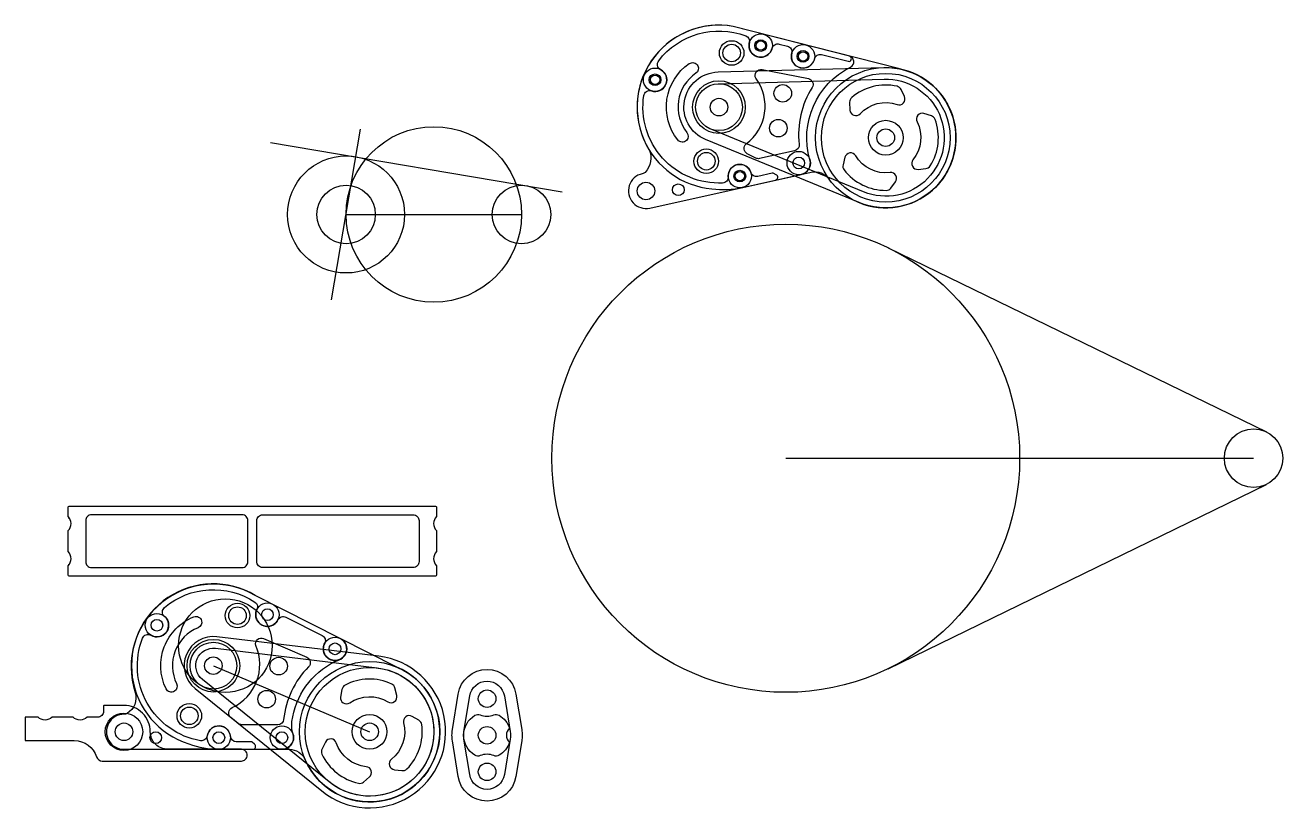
# Model space of a CAD drawing. Header units: inches. Extents: x 0 to 215, y -1 to 133.
import ezdxf

# ---------------------------------------------------------------- set-up
doc = ezdxf.new("R2010")
doc.units = ezdxf.units.IN
doc.header["$MEASUREMENT"] = 0
for name, color, linetype in [('カバー', 6, 'Continuous'), ('カバー板', 3, 'Continuous'), ('ホイール', 3, 'Continuous'), ('板', 4, 'Continuous')]:
    doc.layers.add(name, color=color, linetype=linetype)

msp = doc.modelspace()

# ---------------------------------------------------------------- linework, layer by layer
for points in [[(142.6, 102.42), (116.36, 113.2, -0.810643), (118.48, 124.75), (146.84, 125.51, -1.233588)], [(29.05, 19.39), (50.73, 1.88, 1.327368), (60.46, 24.91), (32.79, 28.25, 0.753371)], [(51.99, 3.44), (30.3, 20.95, -0.753371), (32.55, 26.26), (60.22, 22.92, -1.327368)], [(84.99, 11.4, -0.040194), (84.91, 10.44), (83.92, 4.35, -0.850963), (74.05, 4.35), (73.07, 10.44, -0.040194), (72.99, 11.4, -0.040194), (73.07, 12.36), (74.05, 18.45, -0.850963), (83.92, 18.45), (84.91, 12.36, -0.040194)], [(81.95, 4.67, -0.850963), (76.03, 4.67), (75.04, 10.76, -0.080519), (75.04, 12.04), (76.03, 18.13, -0.850963), (81.95, 18.13), (82.94, 12.04, -0.080519), (82.94, 10.76)], [(80.15, 7.92, 0.202457), (77.82, 7.92, -0.240682), (76.91, 7.98, -0.563008), (76.91, 14.82, -0.240682), (77.82, 14.89, 0.202457), (80.15, 14.89, -0.240682), (81.06, 14.82, -0.18311), (82.81, 12.59, 0.438292), (82.81, 10.22, -0.18311), (81.06, 7.98, -0.240682)]]:
    msp.add_lwpolyline(points, format="xyb", close=True)
msp.add_lwpolyline([(118.53, 122.75), (146.89, 123.52, -1.233588), (143.36, 104.27), (117.12, 115.05)], format="xyb")
for centre in [(118.64, 118.75), (147.16, 113.52), (32.19, 23.29), (78.99, 17.65), (58.9, 12), (78.99, 11.4), (78.99, 5.15)]:
    msp.add_circle(centre, 1.5)
at = {"layer": 'カバー'}
for points in [[(140.99, 127.45), (121.05, 132.54, 1.044205), (117.43, 104.8, 0.088752), (122.71, 105.02), (128.3, 106.26, 0.707287), (128.42, 107.2), (127.93, 107.44, 0.171449), (127.76, 107.46), (125.28, 106.91, -0.386587), (124.11, 107.58, 0.88283), (120.22, 106.83, -0.419099), (119.27, 105.77, -0.474093), (105.79, 120.72, -0.463166), (107.09, 121.52, 0.916121), (108.65, 125.18, -0.463166), (108.33, 126.67, -0.330136), (123.22, 130.92, -0.379382), (123.84, 129.75, 1.000503), (127.72, 128.8, -0.416333), (128.94, 129.53), (130.37, 129.17, -0.419378), (131.09, 127.94, 1.017757), (134.97, 126.97, -0.419378), (136.19, 127.72), (140.72, 126.58, 0.945659)], [(38.65, 10.29), (36.11, 10.29, -0.386587), (35.11, 11.19, 0.88283), (31.14, 11.31, -0.419099), (29.99, 10.47, -0.474093), (20.07, 27.99, -0.463166), (21.51, 28.49, 0.916121), (23.83, 31.72, -0.463166), (23.84, 33.25, -0.330136), (39.29, 34.17, -0.379382), (39.64, 32.89, 1.000503), (43.23, 31.13, -0.416333), (44.57, 31.58), (50.78, 28.47, -0.421612), (51.22, 27.11, 1.00305), (54.76, 25.24), (54.77, 25.27, 0.414214), (53.89, 27.95), (39.35, 35.31, 1.123647), (27.98, 9.93, 0.088752), (33.19, 9), (38.91, 9, 0.707287), (39.23, 9.89), (38.81, 10.23, 0.171449)]]:
    msp.add_lwpolyline(points, format="xyb", close=True, dxfattribs=at)
for centre, radius in [((120.81, 128), 2.1), ((125.78, 129.27), 0.8), ((133.02, 127.42), 0.8), ((107.71, 123.42), 0.8), ((118.64, 118.75), 4.5), ((116.47, 109.5), 2.1), ((122.21, 106.96), 0.8), ((36.31, 31.85), 2.1), ((32.19, 23.29), 4.5), ((28.07, 14.73), 2.1)]:
    msp.add_circle(centre, radius, dxfattribs=at)
at = {"layer": 'カバー板'}
for points in [[(140.94, 127.47), (121.05, 132.54, 1.044205), (117.43, 104.8, 0.088752), (122.71, 105.02), (132.71, 107.24, 0.433252), (134.2, 109.75, -0.362572), (141.14, 125.6, 0.694988)], [(53.61, 24.27, 0.194551), (54.76, 25.24), (54.77, 25.27, 0.414214), (53.89, 27.95), (39.35, 35.31, 1.123647), (27.98, 9.93, 0.088752), (33.19, 9), (43.9, 9, 0.506151), (45.81, 11.6, -0.108898), (45.62, 13.74, -0.25035), (52.97, 24, -0.035013)]]:
    msp.add_lwpolyline(points, format="xyb", close=True, dxfattribs=at)
msp.add_lwpolyline([(36.97, 7, 0.414214), (37.97, 8), (37.97, 8, 0.414214), (36.97, 9), (24.4, 9, -0.414214), (21.4, 12, 0.414214), (16.9, 16.5), (13.5, 16.5, 0.414214), (13.4, 16.4), (13.4, 15.5, -0.414214), (12.4, 14.5), (10.6, 14.5, -0.416667), (8.2, 14.5), (4.6, 14.5, -0.416667), (2.2, 14.5), (0.1, 14.5, 0.414214), (0, 14.4), (0, 10.6, 0.414214), (0.1, 10.5), (8.4, 10.5, -0.327538), (12.22, 7.7, 0.327538), (13.17, 7), (36.97, 7)], format="xyb", dxfattribs=at)
for centre, radius in [((43.34, 23.22), 1.5), ((41.31, 17.57), 1.5), ((16.9, 12), 3.2)]:
    msp.add_circle(centre, radius, dxfattribs=at)
at = {"layer": 'ホイール'}
for p, q in [((52.41, 85.81), (57.34, 114.98)), ((41.96, 112.72), (91.83, 104.29)), ((54.88, 100.4), (84.88, 100.4)), ((147.56, 94.71), (212.25, 63.24)), ((130.06, 58.74), (210.06, 58.74)), ((147.56, 22.77), (212.25, 54.24)), ((32.19, 23.29), (58.9, 12))]:
    msp.add_line(p, q, dxfattribs=at)
for centre, radius in [((147.16, 113.52), 12), ((118.64, 118.75), 4), ((69.88, 100.4), 15), ((147.16, 113.52), 1.5), ((54.88, 100.4), 10), ((54.88, 100.4), 5), ((84.88, 100.4), 5), ((130.06, 58.74), 40), ((210.06, 58.74), 5), ((34.24, 26.72), 8), ((32.19, 23.29), 4), ((58.9, 12), 12), ((58.9, 12), 1.5)]:
    msp.add_circle(centre, radius, dxfattribs=at)
at = {"layer": '板'}
for p, q in [((7.35, 48.58), (7.52, 48.58)), ((7.35, 40.58), (7.52, 40.58))]:
    msp.add_line(p, q, dxfattribs=at)
msp.add_lwpolyline([(142.6, 102.42, 1.110033), (149.33, 125.32), (121.05, 132.54, 0.644918), (106.69, 111.47, -0.311426), (106, 107.6, -0.135661), (105.53, 107.36, 1.002488), (106.81, 101.5), (120.36, 104.5), (134.39, 107.61, -0.298217), (137.47, 106.45)], format="xyb", dxfattribs=at)
for points in [[(115.01, 125.81, -0.377964), (114.69, 124.53, 0.435548), (113.16, 114.39, -0.377964), (113.09, 113.07), (113.09, 113.07, -0.451416), (111.6, 113.15, -0.435548), (113.56, 126.18, -0.451416)], [(123.32, 112.46, 0.409712), (124.96, 123.68, -0.642172), (126.02, 125.16), (133.93, 123.61, -0.527386), (134.58, 122.1, 0.170951), (132.36, 112.38, -0.383865), (131.58, 111.29), (125.59, 109.96, -0.171449), (124.93, 110.04), (123.48, 110.77, -0.557034)], [(150.35, 120.56), (149.78, 121.76, 0.231555), (149.09, 122.31, 0.234302), (141.34, 120.38, 0.231555), (140.98, 119.57), (141.04, 118.25, 0.665207), (142.77, 117.61, -0.296698), (149.12, 119.19, 0.665207)], [(152.69, 108.11), (154.01, 108.24, 0.231555), (154.76, 108.7, 0.234302), (155.6, 116.65, 0.231555), (154.96, 117.26), (153.7, 117.65, 0.665207), (152.51, 116.25, -0.296698), (151.82, 109.74, 0.665207)], [(140.19, 110.17), (139.86, 108.89, 0.231555), (140.03, 108.03, 0.234302), (147.22, 104.52, 0.231555), (148.01, 104.91), (148.81, 105.96, 0.665207), (147.9, 107.56, -0.296698), (142.02, 110.43, 0.665207)], [(70.35, 50.33), (70.35, 48.78, 0.416667), (70.35, 46.38), (70.35, 42.78, 0.416667), (70.35, 40.38), (70.35, 38.83, -0.414214), (70.1, 38.58), (7.6, 38.58, -0.414214), (7.35, 38.83), (7.35, 40.38, 0.416667), (7.35, 42.78), (7.35, 46.38, 0.416667), (7.35, 48.78), (7.35, 50.33, -0.414214), (7.6, 50.58), (70.1, 50.58, -0.414214)], [(37.1, 49.08), (11.35, 49.08, 0.414214), (10.35, 48.08), (10.35, 41.08, 0.414214), (11.35, 40.08), (37.1, 40.08, 0.414214), (38.1, 41.08), (38.1, 48.08, 0.414214)], [(40.6, 49.08), (66.35, 49.08, -0.414214), (67.35, 48.08), (67.35, 41.08, -0.414214), (66.35, 40.08), (40.6, 40.08, -0.414214), (39.6, 41.08), (39.6, 48.08, -0.414214)], [(16.91, 15, 1.002488), (16.9, 9), (30.78, 9), (45.15, 9, -0.298217), (47.9, 7.2, 1.475889), (63.57, 23.05), (39.35, 35.31, 0.687606), (18.8, 18.71, -0.348759), (17.43, 15.14, -0.135661)], [(30.18, 30.96, -0.377964), (29.58, 29.78, 0.435548), (25.89, 20.22, -0.377964), (25.54, 18.94), (25.54, 18.94, -0.451416), (24.1, 19.34, -0.435548), (28.84, 31.64, -0.451416)], [(35.39, 16.13, 0.409712), (39.43, 26.73, -0.642172), (40.78, 27.94), (48.16, 24.72, -0.527386), (48.47, 23.1, 0.170951), (44.2, 14.1, -0.383865), (43.2, 13.2), (37.07, 13.2, -0.171449), (36.44, 13.42), (35.18, 14.44, -0.557034)], [(63.54, 18.19), (63.24, 19.48, 0.231555), (62.69, 20.16, 0.234302), (54.7, 19.96, 0.231555), (54.18, 19.25), (53.95, 17.94, 0.665207), (55.5, 16.94, -0.296698), (62.04, 17.11, 0.665207)], [(63.13, 5.52), (64.44, 5.36, 0.231555), (65.28, 5.65, 0.234302), (67.82, 13.23, 0.231555), (67.33, 13.96), (66.18, 14.62, 0.665207), (64.71, 13.51, -0.296698), (62.63, 7.3, 0.665207)], [(51.37, 10.24), (50.77, 9.06, 0.231555), (50.75, 8.18, 0.234302), (57.01, 3.2, 0.231555), (57.86, 3.41), (58.88, 4.27, 0.665207), (58.33, 6.03, -0.296698), (53.21, 10.1, 0.665207)]]:
    msp.add_lwpolyline(points, format="xyb", close=True, dxfattribs=at)
for centre, radius in [((125.78, 129.27), 2), ((120.81, 128), 1.5), ((125.78, 129.27), 1), ((133.02, 127.42), 2), ((133.02, 127.42), 1), ((107.71, 123.42), 2), ((107.71, 123.42), 1), ((118.64, 118.75), 4.5), ((129.55, 121.1), 1.5), ((147.16, 113.52), 11), ((128.79, 115.15), 1.5), ((147.16, 113.52), 2.97), ((116.47, 109.5), 1.5), ((132.28, 109.19), 2), ((132.28, 109.19), 1), ((122.21, 106.96), 2), ((122.21, 106.96), 1), ((106.16, 104.42), 1.5), ((111.69, 104.63), 1), ((36.31, 31.85), 1.5), ((41.43, 32.01), 2), ((41.43, 32.01), 1), ((22.53, 30.21), 2), ((22.53, 30.21), 1), ((52.99, 26.17), 2), ((32.19, 23.29), 4.5), ((52.99, 26.17), 1), ((58.9, 12), 11), ((28.07, 14.73), 1.5), ((16.9, 12), 1.5), ((33.12, 11), 2), ((43.9, 11), 2), ((58.9, 12), 2.97), ((22.34, 11), 1), ((33.12, 11), 1), ((43.9, 11), 1)]:
    msp.add_circle(centre, radius, dxfattribs=at)

doc.saveas('drawing.dxf')
